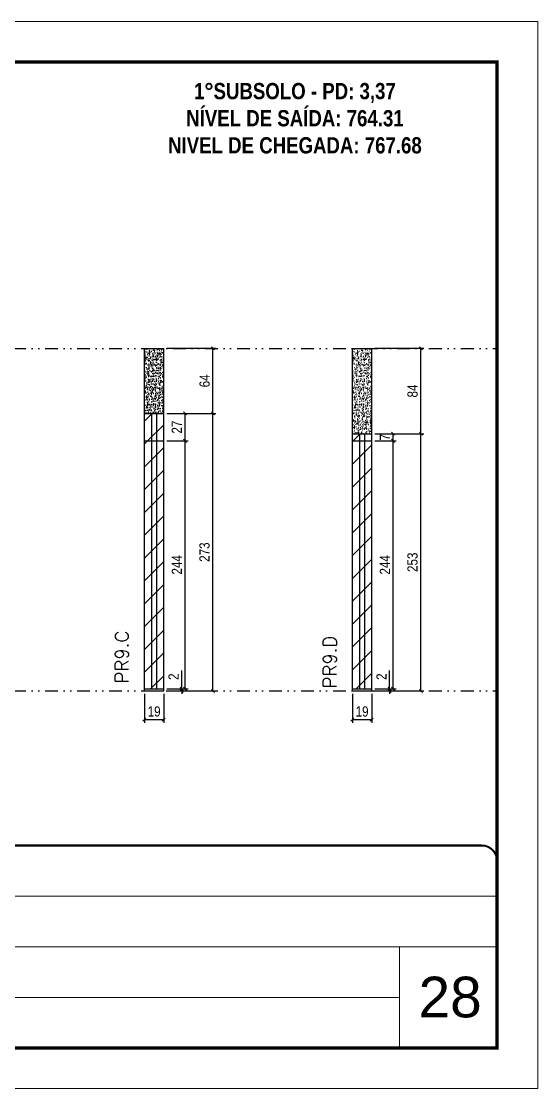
# Model space of a CAD drawing. Extents: x 2949 to 9230, y 1140 to 12527.
# Drawn here: x 8695 to 9203, y 4585 to 5635 of the extents above; entities that cross this region are included whole.
import ezdxf

# ---------------------------------------------------------------- set-up
doc = ezdxf.new("R2010")
doc.units = 0
for name, pattern in [('CONTINUO', [0]), ('DASHED', [0.75, 0.5, -0.25]), ('DIVIDE2', [0.625, 0.25, -0.125, 0, -0.125, 0, -0.125])]:
    doc.linetypes.add(name, pattern=pattern)
for name, color, linetype, lineweight in [('CARIMBO', 255, 'Continuous', 9), ('Folhas', 255, 'Continuous', 9), ('Hachura', 251, 'Continuous', 9), ('SARRAFO DE PRESSAO', 251, 'DASHED', 9), ('Texto Seção', 7, 'Continuous', 15)]:
    doc.layers.add(name, color=color, linetype=linetype, lineweight=lineweight)
for name, color, linetype in [('COTA', 241, 'Continuous'), ('NOMENCLATURA', 7, 'Continuous'), ('Nível', 160, 'Continuous'), ('Painéis', 200, 'Continuous'), ('SARR_2.2x7', 40, 'Continuous')]:
    doc.layers.add(name, color=color, linetype=linetype)
doc.styles.add('ARIAL', font='arial.ttf')
doc.styles.add('COTA TECNICA', font='techl___.ttf', dxfattribs={"height": 10})
doc.styles.add('REGUA-120', font='ROMANS.shx', dxfattribs={"height": 15})
doc.styles.add('ROMANC', font='techb___.ttf', dxfattribs={"height": 2.5})
doc.dimstyles.new('PAINEL', dxfattribs={"dimtxt": 10, "dimasz": 3, "dimexe": 3, "dimexo": 3, "dimgap": 3, "dimtad": 1, "dimdec": 1, "dimzin": 12, "dimdsep": 46, "dimtxsty": 'COTA TECNICA', "dimblk1": 'OBLIQUE', "dimblk2": 'OBLIQUE', "dimsah": 1, "dimcen": 0.9, "dimclrd": 4, "dimclre": 4, "dimclrt": 240, "dimadec": 1, "dimazin": 3, "dimtfac": 1, "dimtdec": 1, "dimtmove": 0, "dimatfit": 3, "dimfxl": 1, "dimtolj": 1, "dimtzin": 12, "dimarcsym": 0})
pattern_1 = [(45, (-126071.967, -22713.47), (-11.2253202, 11.2253202), [])]

# ---------------------------------------------------------------- blocks, each defined once
blk = doc.blocks.new('9999999999')
at = {"color": 30, "linetype": 'CONTINUO'}
for p, q in [((98564.6, 34379.6), (99584, 34379.6)), ((98564.6, 34329.8), (99488, 34329.8)), ((99584, 34329.8), (99488, 34329.8)), ((99488, 34329.8), (99488, 34230.2)), ((98564.6, 34280), (99488, 34280))]:
    blk.add_line(p, q, dxfattribs=at)
at = {"color": 30, "linetype": 'CONTINUO', "const_width": 2}
blk.add_lwpolyline([(99584, 34230.2), (99584, 34414.4, 0.414214), (99569, 34429.4), (98229, 34429.4, 0.414214), (98214, 34414.4), (98214, 34245.2, 0.414214), (98229, 34230.2), (99584, 34230.2)], format="xyb", dxfattribs=at)
at = {"layer": 'Folhas'}
blk.add_lwpolyline([(98139, 34190.2), (99624, 34190.2), (99624, 35240.2), (98139, 35240.2)], close=True, dxfattribs=at)
at = {"layer": 'Folhas', "color": 30, "const_width": 3}
blk.add_lwpolyline([(98214, 34230.2), (99584, 34230.2), (99584, 35200.2), (98214, 35200.2)], close=True, dxfattribs=at)
blk = doc.blocks.new('_Oblique')
at = {"color": 0, "linetype": 'ByBlock', "lineweight": -2}
blk.add_line((-0.5, -0.5), (0.5, 0.5), dxfattribs=at)
blk = doc.blocks.new('*D1952')
at = {"layer": 'COTA', "color": 4, "linetype": 'ByBlock', "lineweight": -2, "transparency": 16777216}
for p, q in [((8837.9, 5249.6), (8858.8, 5249.6)), ((8855.8, 5222.6), (8855.8, 5249.6)), ((8837.9, 5222.6), (8858.8, 5222.6))]:
    blk.add_line(p, q, dxfattribs=at)
at = {"layer": 'Defpoints', "color": 0, "linetype": 'ByBlock', "transparency": 16777216}
for p in [(8834.9, 5249.6), (8855.8, 5249.6), (8834.9, 5222.6)]:
    blk.add_point(p, dxfattribs=at)
at = {"layer": 'COTA', "color": 4, "linetype": 'ByBlock', "lineweight": -2, "transparency": 16777216, "xscale": 3, "yscale": 3, "zscale": 3}
for p, rotation in [((8855.8, 5249.6), 90), ((8855.8, 5222.6), 270)]:
    blk.add_blockref('_Oblique', p, dxfattribs=dict(at, rotation=rotation))
at = {"layer": 'COTA', "color": 240, "linetype": 'ByBlock', "transparency": 16777216, "insert": (8847.7, 5236.1), "char_height": 10, "attachment_point": 5, "rotation": 90, "style": 'COTA TECNICA'}
blk.add_mtext('\\A1;27', dxfattribs=at)
blk = doc.blocks.new('*D1953')
at = {"layer": 'COTA', "color": 4, "linetype": 'ByBlock', "lineweight": -2, "transparency": 16777216}
for p, q in [((8837.9, 5313.6), (8886.2, 5313.6)), ((8883.2, 5249.6), (8883.2, 5313.6)), ((8837.9, 5249.6), (8886.2, 5249.6))]:
    blk.add_line(p, q, dxfattribs=at)
at = {"layer": 'Defpoints', "color": 0, "linetype": 'ByBlock', "transparency": 16777216}
for p in [(8834.9, 5313.6), (8883.2, 5313.6), (8834.9, 5249.6)]:
    blk.add_point(p, dxfattribs=at)
at = {"layer": 'COTA', "color": 4, "linetype": 'ByBlock', "lineweight": -2, "transparency": 16777216, "xscale": 3, "yscale": 3, "zscale": 3}
for p, rotation in [((8883.2, 5313.6), 90), ((8883.2, 5249.6), 270)]:
    blk.add_blockref('_Oblique', p, dxfattribs=dict(at, rotation=rotation))
at = {"layer": 'COTA', "color": 240, "linetype": 'ByBlock', "transparency": 16777216, "insert": (8875.1, 5281.6), "char_height": 10, "attachment_point": 5, "rotation": 90, "style": 'COTA TECNICA'}
blk.add_mtext('\\A1;64', dxfattribs=at)
blk = doc.blocks.new('*D1954')
at = {"layer": 'COTA', "color": 4, "linetype": 'ByBlock', "lineweight": -2, "transparency": 16777216}
for p, q in [((8837.9, 5249.6), (8886.2, 5249.6)), ((8883.2, 4976.6), (8883.2, 5249.6)), ((8837.9, 4976.6), (8886.2, 4976.6))]:
    blk.add_line(p, q, dxfattribs=at)
at = {"layer": 'Defpoints', "color": 0, "linetype": 'ByBlock', "transparency": 16777216}
for p in [(8834.9, 5249.6), (8883.2, 5249.6), (8834.9, 4976.6)]:
    blk.add_point(p, dxfattribs=at)
at = {"layer": 'COTA', "color": 4, "linetype": 'ByBlock', "lineweight": -2, "transparency": 16777216, "xscale": 3, "yscale": 3, "zscale": 3}
for p, rotation in [((8883.2, 5249.6), 90), ((8883.2, 4976.6), 270)]:
    blk.add_blockref('_Oblique', p, dxfattribs=dict(at, rotation=rotation))
at = {"layer": 'COTA', "color": 240, "linetype": 'ByBlock', "transparency": 16777216, "insert": (8875, 5113.1), "char_height": 10, "attachment_point": 5, "rotation": 90, "style": 'COTA TECNICA'}
blk.add_mtext('\\A1;273', dxfattribs=at)
blk = doc.blocks.new('*D1955')
at = {"layer": 'COTA', "color": 4, "linetype": 'ByBlock', "lineweight": -2, "transparency": 16777216}
for p, q in [((8815.9, 4973.6), (8815.9, 4945.2)), ((8834.9, 4973.6), (8834.9, 4945.2)), ((8834.9, 4948.2), (8815.9, 4948.2))]:
    blk.add_line(p, q, dxfattribs=at)
at = {"layer": 'Defpoints', "color": 0, "linetype": 'ByBlock', "transparency": 16777216}
for p in [(8815.9, 4976.6), (8834.9, 4976.6), (8815.9, 4948.2)]:
    blk.add_point(p, dxfattribs=at)
at = {"layer": 'COTA', "color": 4, "linetype": 'ByBlock', "lineweight": -2, "transparency": 16777216, "xscale": 3, "yscale": 3, "zscale": 3, "rotation": 180}
blk.add_blockref('_Oblique', (8815.9, 4948.2), dxfattribs=at)
at = {"layer": 'COTA', "color": 4, "linetype": 'ByBlock', "lineweight": -2, "transparency": 16777216, "xscale": 3, "yscale": 3, "zscale": 3}
blk.add_blockref('_Oblique', (8834.9, 4948.2), dxfattribs=at)
at = {"layer": 'COTA', "color": 240, "linetype": 'ByBlock', "transparency": 16777216, "insert": (8825.4, 4956.3), "char_height": 10, "attachment_point": 5, "style": 'COTA TECNICA'}
blk.add_mtext('\\A1;19', dxfattribs=at)
blk = doc.blocks.new('*D2104')
at = {"layer": 'COTA', "color": 4, "linetype": 'ByBlock', "lineweight": -2, "transparency": 16777216}
for p, q in [((8852.5, 4978.6), (8852.5, 4996.7)), ((8837.9, 4978.6), (8855.5, 4978.6)), ((8852.5, 4976.6), (8852.5, 4978.6)), ((8837.9, 4976.6), (8855.5, 4976.6)), ((8852.5, 4976.6), (8852.5, 4973.6))]:
    blk.add_line(p, q, dxfattribs=at)
at = {"layer": 'Defpoints', "color": 0, "linetype": 'ByBlock', "transparency": 16777216}
for p in [(8834.9, 4978.6), (8852.5, 4978.6), (8834.9, 4976.6)]:
    blk.add_point(p, dxfattribs=at)
at = {"layer": 'COTA', "color": 4, "linetype": 'ByBlock', "lineweight": -2, "transparency": 16777216, "xscale": 3, "yscale": 3, "zscale": 3}
for p, rotation in [((8852.5, 4978.6), 270), ((8852.5, 4976.6), 90)]:
    blk.add_blockref('_Oblique', p, dxfattribs=dict(at, rotation=rotation))
at = {"layer": 'COTA', "color": 240, "linetype": 'ByBlock', "transparency": 16777216, "insert": (8844.5, 4990.6), "char_height": 10, "attachment_point": 5, "rotation": 90, "style": 'COTA TECNICA'}
blk.add_mtext('\\A1;2', dxfattribs=at)
blk = doc.blocks.new('*D2105')
at = {"layer": 'COTA', "color": 4, "linetype": 'ByBlock', "lineweight": -2, "transparency": 16777216}
for p, q in [((8837.9, 5222.6), (8858.8, 5222.6)), ((8855.8, 4978.6), (8855.8, 5222.6)), ((8837.9, 4978.6), (8858.8, 4978.6))]:
    blk.add_line(p, q, dxfattribs=at)
at = {"layer": 'Defpoints', "color": 0, "linetype": 'ByBlock', "transparency": 16777216}
for p in [(8834.9, 5222.6), (8855.8, 5222.6), (8834.9, 4978.6)]:
    blk.add_point(p, dxfattribs=at)
at = {"layer": 'COTA', "color": 4, "linetype": 'ByBlock', "lineweight": -2, "transparency": 16777216, "xscale": 3, "yscale": 3, "zscale": 3}
for p, rotation in [((8855.8, 5222.6), 90), ((8855.8, 4978.6), 270)]:
    blk.add_blockref('_Oblique', p, dxfattribs=dict(at, rotation=rotation))
at = {"layer": 'COTA', "color": 240, "linetype": 'ByBlock', "transparency": 16777216, "insert": (8847.7, 5100.6), "char_height": 10, "attachment_point": 5, "rotation": 90, "style": 'COTA TECNICA'}
blk.add_mtext('\\A1;244', dxfattribs=at)
blk = doc.blocks.new('*D2106')
at = {"layer": 'COTA', "color": 4, "linetype": 'ByBlock', "lineweight": -2, "transparency": 16777216}
for p, q in [((9042.4, 5229.6), (9063.4, 5229.6)), ((9060.4, 5222.6), (9060.4, 5229.6)), ((9042.4, 5222.6), (9063.4, 5222.6))]:
    blk.add_line(p, q, dxfattribs=at)
at = {"layer": 'Defpoints', "color": 0, "linetype": 'ByBlock', "transparency": 16777216}
for p in [(9039.4, 5229.6), (9060.4, 5229.6), (9039.4, 5222.6)]:
    blk.add_point(p, dxfattribs=at)
at = {"layer": 'COTA', "color": 4, "linetype": 'ByBlock', "lineweight": -2, "transparency": 16777216, "xscale": 3, "yscale": 3, "zscale": 3}
for p, rotation in [((9060.4, 5229.6), 90), ((9060.4, 5222.6), 270)]:
    blk.add_blockref('_Oblique', p, dxfattribs=dict(at, rotation=rotation))
at = {"layer": 'COTA', "color": 240, "linetype": 'ByBlock', "transparency": 16777216, "insert": (9052.3, 5226.1), "char_height": 10, "attachment_point": 5, "rotation": 90, "style": 'COTA TECNICA'}
blk.add_mtext('\\A1;7', dxfattribs=at)
blk = doc.blocks.new('*D2107')
at = {"layer": 'COTA', "color": 4, "linetype": 'ByBlock', "lineweight": -2, "transparency": 16777216}
for p, q in [((9042.4, 5313.6), (9090.7, 5313.6)), ((9087.7, 5229.6), (9087.7, 5313.6)), ((9042.4, 5229.6), (9090.7, 5229.6))]:
    blk.add_line(p, q, dxfattribs=at)
at = {"layer": 'Defpoints', "color": 0, "linetype": 'ByBlock', "transparency": 16777216}
for p in [(9039.4, 5313.6), (9087.7, 5313.6), (9039.4, 5229.6)]:
    blk.add_point(p, dxfattribs=at)
at = {"layer": 'COTA', "color": 4, "linetype": 'ByBlock', "lineweight": -2, "transparency": 16777216, "xscale": 3, "yscale": 3, "zscale": 3}
for p, rotation in [((9087.7, 5313.6), 90), ((9087.7, 5229.6), 270)]:
    blk.add_blockref('_Oblique', p, dxfattribs=dict(at, rotation=rotation))
at = {"layer": 'COTA', "color": 240, "linetype": 'ByBlock', "transparency": 16777216, "insert": (9079.6, 5271.6), "char_height": 10, "attachment_point": 5, "rotation": 90, "style": 'COTA TECNICA'}
blk.add_mtext('\\A1;84', dxfattribs=at)
blk = doc.blocks.new('*D2108')
at = {"layer": 'COTA', "color": 4, "linetype": 'ByBlock', "lineweight": -2, "transparency": 16777216}
for p, q in [((9042.4, 5229.6), (9090.7, 5229.6)), ((9087.7, 4976.6), (9087.7, 5229.6)), ((9042.4, 4976.6), (9090.7, 4976.6))]:
    blk.add_line(p, q, dxfattribs=at)
at = {"layer": 'Defpoints', "color": 0, "linetype": 'ByBlock', "transparency": 16777216}
for p in [(9039.4, 5229.6), (9087.7, 5229.6), (9039.4, 4976.6)]:
    blk.add_point(p, dxfattribs=at)
at = {"layer": 'COTA', "color": 4, "linetype": 'ByBlock', "lineweight": -2, "transparency": 16777216, "xscale": 3, "yscale": 3, "zscale": 3}
for p, rotation in [((9087.7, 5229.6), 90), ((9087.7, 4976.6), 270)]:
    blk.add_blockref('_Oblique', p, dxfattribs=dict(at, rotation=rotation))
at = {"layer": 'COTA', "color": 240, "linetype": 'ByBlock', "transparency": 16777216, "insert": (9079.5, 5103.1), "char_height": 10, "attachment_point": 5, "rotation": 90, "style": 'COTA TECNICA'}
blk.add_mtext('\\A1;253', dxfattribs=at)
blk = doc.blocks.new('*D2109')
at = {"layer": 'COTA', "color": 4, "linetype": 'ByBlock', "lineweight": -2, "transparency": 16777216}
for p, q in [((9020.4, 4973.6), (9020.4, 4945.2)), ((9039.4, 4973.6), (9039.4, 4945.2)), ((9039.4, 4948.2), (9020.4, 4948.2))]:
    blk.add_line(p, q, dxfattribs=at)
at = {"layer": 'Defpoints', "color": 0, "linetype": 'ByBlock', "transparency": 16777216}
for p in [(9020.4, 4976.6), (9039.4, 4976.6), (9020.4, 4948.2)]:
    blk.add_point(p, dxfattribs=at)
at = {"layer": 'COTA', "color": 4, "linetype": 'ByBlock', "lineweight": -2, "transparency": 16777216, "xscale": 3, "yscale": 3, "zscale": 3, "rotation": 180}
blk.add_blockref('_Oblique', (9020.4, 4948.2), dxfattribs=at)
at = {"layer": 'COTA', "color": 4, "linetype": 'ByBlock', "lineweight": -2, "transparency": 16777216, "xscale": 3, "yscale": 3, "zscale": 3}
blk.add_blockref('_Oblique', (9039.4, 4948.2), dxfattribs=at)
at = {"layer": 'COTA', "color": 240, "linetype": 'ByBlock', "transparency": 16777216, "insert": (9029.9, 4956.3), "char_height": 10, "attachment_point": 5, "style": 'COTA TECNICA'}
blk.add_mtext('\\A1;19', dxfattribs=at)
blk = doc.blocks.new('*D2110')
at = {"layer": 'COTA', "color": 4, "linetype": 'ByBlock', "lineweight": -2, "transparency": 16777216}
for p, q in [((9057, 4978.6), (9057, 4996.7)), ((9042.4, 4978.6), (9060, 4978.6)), ((9057, 4976.6), (9057, 4978.6)), ((9042.4, 4976.6), (9060, 4976.6)), ((9057, 4976.6), (9057, 4973.6))]:
    blk.add_line(p, q, dxfattribs=at)
at = {"layer": 'Defpoints', "color": 0, "linetype": 'ByBlock', "transparency": 16777216}
for p in [(9039.4, 4978.6), (9057, 4978.6), (9039.4, 4976.6)]:
    blk.add_point(p, dxfattribs=at)
at = {"layer": 'COTA', "color": 4, "linetype": 'ByBlock', "lineweight": -2, "transparency": 16777216, "xscale": 3, "yscale": 3, "zscale": 3}
for p, rotation in [((9057, 4978.6), 270), ((9057, 4976.6), 90)]:
    blk.add_blockref('_Oblique', p, dxfattribs=dict(at, rotation=rotation))
at = {"layer": 'COTA', "color": 240, "linetype": 'ByBlock', "transparency": 16777216, "insert": (9049, 4990.6), "char_height": 10, "attachment_point": 5, "rotation": 90, "style": 'COTA TECNICA'}
blk.add_mtext('\\A1;2', dxfattribs=at)
blk = doc.blocks.new('*D2111')
at = {"layer": 'COTA', "color": 4, "linetype": 'ByBlock', "lineweight": -2, "transparency": 16777216}
for p, q in [((9042.4, 5222.6), (9063.4, 5222.6)), ((9060.4, 4978.6), (9060.4, 5222.6)), ((9042.4, 4978.6), (9063.4, 4978.6))]:
    blk.add_line(p, q, dxfattribs=at)
at = {"layer": 'Defpoints', "color": 0, "linetype": 'ByBlock', "transparency": 16777216}
for p in [(9039.4, 5222.6), (9060.4, 5222.6), (9039.4, 4978.6)]:
    blk.add_point(p, dxfattribs=at)
at = {"layer": 'COTA', "color": 4, "linetype": 'ByBlock', "lineweight": -2, "transparency": 16777216, "xscale": 3, "yscale": 3, "zscale": 3}
for p, rotation in [((9060.4, 5222.6), 90), ((9060.4, 4978.6), 270)]:
    blk.add_blockref('_Oblique', p, dxfattribs=dict(at, rotation=rotation))
at = {"layer": 'COTA', "color": 240, "linetype": 'ByBlock', "transparency": 16777216, "insert": (9052.3, 5100.6), "char_height": 10, "attachment_point": 5, "rotation": 90, "style": 'COTA TECNICA'}
blk.add_mtext('\\A1;244', dxfattribs=at)

msp = doc.modelspace()

# ---------------------------------------------------------------- hatches: boundary and pattern name
at = {"layer": 'COTA', "linetype": 'ByBlock'}
h = msp.add_hatch(dxfattribs=at)
h.set_pattern_fill('AR-CONC', color=256, scale=0.03)
h.set_pattern_definition([(50, (-123800.289, -25212.7654), (5.46554007, -0.47817257), [0.5715, -6.2865]), (355, (-123800.289, -25212.7654), (-1.05730264, 5.73170536), [0.4572, -5.02921753]), (100.4514447, (-123799.8335, -25212.805), (4.40823741, 5.25353256), [0.48570026, -5.34270734]), (46.1842, (-123800.289, -25211.2414), (8.13237123, -1.26126984), [0.85725, -9.42975]), (96.6355576, (-123799.611, -25211.3465), (7.122124, 7.42278374), [0.7285507, -8.01406824]), (351.184151, (-123800.289, -25211.241), (7.122124, 7.42278374), [0.685799, -7.54379196]), (21, (-123799.527, -25211.6224), (4.54843174, -3.06795595), [0.5715, -6.2865]), (326, (-123799.527, -25211.6224), (1.85406085, 5.52563898), [0.4572, -5.0292]), (71.451445, (-123799.148, -25211.878), (6.40249258, 2.45768307), [0.48570026, -5.34269813]), (37.5, (-123800.289, -25212.7654), (0.092658098, 2.536651166), [0, -4.96824, 0, -5.1054, 0, -5.04825]), (7.5, (-123800.289, -25212.7654), (2.004589875, 3.005417245), [0, -2.91084, 0, -4.85394, 0, -1.92405]), (327.5, (-123801.9882, -25212.7654), (4.067717855, -0.17186232), [0, -1.905, 0, -5.9436, 0, -7.8867]), (317.5, (-123802.7502, -25212.7654), (4.44387544, 0.76279473), [0, -2.4765, 0, -3.94716, 0, -5.6007])])
h.paths.add_polyline_path([(8815.85, 5249.57), (8834.85, 5249.57), (8834.85, 5313.57), (8815.85, 5313.57)])
h = msp.add_hatch(dxfattribs=at)
h.set_pattern_fill('AR-CONC', color=256, scale=0.03)
h.set_pattern_definition([(50, (-123595.746, -25212.7654), (5.46554007, -0.47817257), [0.5715, -6.2865]), (355, (-123595.746, -25212.7654), (-1.05730264, 5.73170536), [0.4572, -5.02921753]), (100.4514447, (-123595.291, -25212.805), (4.40823741, 5.25353256), [0.48570026, -5.34270734]), (46.1842, (-123595.746, -25211.2414), (8.13237123, -1.26126984), [0.85725, -9.42975]), (96.6355576, (-123595.0685, -25211.3465), (7.122124, 7.42278374), [0.7285507, -8.01406824]), (351.184151, (-123595.746, -25211.241), (7.122124, 7.42278374), [0.685799, -7.54379196]), (21, (-123594.984, -25211.6224), (4.54843174, -3.06795595), [0.5715, -6.2865]), (326, (-123594.984, -25211.6224), (1.85406085, 5.52563898), [0.4572, -5.0292]), (71.451445, (-123594.605, -25211.878), (6.40249258, 2.45768307), [0.48570026, -5.34269813]), (37.5, (-123595.7462, -25212.7654), (0.092658098, 2.536651166), [0, -4.96824, 0, -5.1054, 0, -5.04825]), (7.5, (-123595.7462, -25212.7654), (2.004589875, 3.005417245), [0, -2.91084, 0, -4.85394, 0, -1.92405]), (327.5, (-123597.4455, -25212.7654), (4.067717855, -0.17186232), [0, -1.905, 0, -5.9436, 0, -7.8867]), (317.5, (-123598.2075, -25212.7654), (4.44387544, 0.76279473), [0, -2.4765, 0, -3.94716, 0, -5.6007])])
h.paths.add_polyline_path([(9020.39, 5229.57), (9039.39, 5229.57), (9039.39, 5313.57), (9020.39, 5313.57)])
at = {"layer": 'Hachura', "linetype": 'ByBlock'}
h = msp.add_hatch(dxfattribs=at)
h.set_pattern_fill('ANSI31', color=256, scale=5)
h.set_pattern_definition(pattern_1)
h.paths.add_polyline_path([(8834.85, 5249.57), (8815.85, 5249.57), (8815.85, 5222.57), (8834.85, 5222.57)])
h = msp.add_hatch(dxfattribs=at)
h.set_pattern_fill('ANSI31', color=256, scale=5)
h.set_pattern_definition(pattern_1)
h.paths.add_polyline_path([(9039.39, 5229.57), (9020.39, 5229.57), (9020.39, 5222.57), (9039.39, 5222.57)])
h = msp.add_hatch(dxfattribs=at)
h.set_pattern_fill('ANSI31', color=256, scale=5)
h.set_pattern_definition(pattern_1)
h.paths.add_polyline_path([(8834.85, 5222.57), (8815.85, 5222.57), (8815.85, 4978.57), (8834.85, 4978.57)])
h = msp.add_hatch(dxfattribs=at)
h.set_pattern_fill('ANSI31', color=256, scale=5)
h.set_pattern_definition(pattern_1)
h.paths.add_polyline_path([(9039.39, 5222.57), (9020.39, 5222.57), (9020.39, 4978.57), (9039.39, 4978.57)])

# ---------------------------------------------------------------- linework, layer by layer
at = {"layer": 'COTA', "linetype": 'ByBlock'}
for p, q in [((8815.85, 5249.57), (8815.85, 5313.57)), ((8815.85, 5313.57), (8834.85, 5313.57)), ((8834.85, 5249.57), (8834.85, 5313.57)), ((9020.39, 5229.57), (9020.39, 5313.57)), ((9020.39, 5313.57), (9039.39, 5313.57)), ((9039.39, 5229.57), (9039.39, 5313.57))]:
    msp.add_line(p, q, dxfattribs=at)
at = {"layer": 'Nível', "color": 4, "linetype": 'DIVIDE2', "ltscale": 50}
for p, q in [((8152.19, 5313.57), (9162.53, 5313.57)), ((8152.19, 4976.57), (9162.53, 4976.57))]:
    msp.add_line(p, q, dxfattribs=at)
at = {"layer": 'Painéis', "linetype": 'ByBlock'}
for p, q in [((8815.85, 4976.57), (8815.85, 5249.57)), ((8815.85, 5249.57), (8834.85, 5249.57)), ((8834.85, 4976.57), (8834.85, 5249.57)), ((9020.39, 4976.57), (9020.39, 5229.57)), ((9020.39, 5229.57), (9039.39, 5229.57)), ((9039.39, 4976.57), (9039.39, 5229.57)), ((8815.85, 5222.57), (8834.85, 5222.57)), ((9020.39, 5222.57), (9039.39, 5222.57)), ((8815.85, 4978.57), (8834.85, 4978.57)), ((9020.39, 4978.57), (9039.39, 4978.57)), ((8815.85, 4976.57), (8834.85, 4976.57)), ((8815.85, 4976.57), (8834.85, 4976.57)), ((9020.39, 4976.57), (9039.39, 4976.57)), ((9020.39, 4976.57), (9039.39, 4976.57))]:
    msp.add_line(p, q, dxfattribs=at)
at = {"layer": 'SARR_2.2x7'}
for p, q in [((8822.85, 5249.57), (8822.85, 4978.57)), ((8827.85, 5249.57), (8827.85, 4978.57)), ((9027.39, 5229.57), (9027.39, 4978.57)), ((9032.39, 5229.57), (9032.39, 4978.57))]:
    msp.add_line(p, q, dxfattribs=at)

# ---------------------------------------------------------------- block references
at = {"layer": 'SARRAFO DE PRESSAO', "color": 6, "linetype": 'ByBlock'}
msp.add_blockref('9999999999', (-90421.44, -29604.92), dxfattribs=at)

# ---------------------------------------------------------------- texts
at = {"layer": 'CARIMBO', "style": 'ARIAL'}
msp.add_text('28', height=40, dxfattribs=at).set_placement((9085.39, 4655.43))
at = {"layer": 'NOMENCLATURA', "color": 2, "insert": (8963.86, 5601.34), "char_height": 16, "attachment_point": 2, "style": 'ROMANC'}
msp.add_mtext_dynamic_manual_height_columns('\\P1°SUBSOLO - PD: 3,37\\PNÍVEL DE SAÍDA: 764.31\\PNIVEL DE CHEGADA: 767.68', width=300.2766, gutter_width=1, heights=[0], dxfattribs=at)
at = {"layer": 'Texto Seção', "style": 'REGUA-120'}
for s, p in [('PR9.C', (8800.2, 4984.04)), ('PR9.D', (9004.74, 4979.1))]:
    msp.add_text(s, height=13, rotation=90, dxfattribs=at).set_placement(p)

# ---------------------------------------------------------------- dimensions: what is measured, and where the dimension line sits
at = {"layer": 'COTA', "linetype": 'ByBlock'}
for base, p1, p2, picture, middle in [((8883.18, 5313.57), (8834.85, 5249.57), (8834.85, 5313.57), '*D1953', (8875.08, 5281.57)), ((9087.72, 5313.57), (9039.39, 5229.57), (9039.39, 5313.57), '*D2107', (9079.63, 5271.57)), ((8855.82, 5249.57), (8834.85, 5222.57), (8834.85, 5249.57), '*D1952', (8847.75, 5236.07))]:
    dim = msp.add_linear_dim(base=base, p1=p1, p2=p2, angle=90, dimstyle='PAINEL', override={"dimtmove": 1}, dxfattribs=at)
    dim.commit()
    dim.dimension.update_dxf_attribs({"geometry": picture, "text_midpoint": middle})
for base, p1, p2, picture, middle in [((8883.18, 5249.57), (8834.85, 4976.57), (8834.85, 5249.57), '*D1954', (8874.96, 5113.07)), ((9087.72, 5229.57), (9039.39, 4976.57), (9039.39, 5229.57), '*D2108', (9079.5, 5103.07)), ((8855.82, 5222.57), (8834.85, 4978.57), (8834.85, 5222.57), '*D2105', (8847.75, 5100.57)), ((9060.37, 5222.57), (9039.39, 4978.57), (9039.39, 5222.57), '*D2111', (9052.29, 5100.57)), ((8852.47, 4978.57), (8834.85, 4976.57), (8834.85, 4978.57), '*D2104', (8844.47, 4990.62)), ((9057.01, 4978.57), (9039.39, 4976.57), (9039.39, 4978.57), '*D2110', (9049.01, 4990.62))]:
    dim = msp.add_linear_dim(base=base, p1=p1, p2=p2, angle=90, dimstyle='PAINEL', dxfattribs=at)
    dim.commit()
    dim.dimension.update_dxf_attribs({"geometry": picture, "text_midpoint": middle})
dim = msp.add_linear_dim(base=(9060.37, 5229.57), p1=(9039.39, 5222.57), p2=(9039.39, 5229.57), angle=90, dimstyle='PAINEL', override={"dimtmove": 1}, dxfattribs=at)
dim.commit()
dim.dimension.update_dxf_attribs({"geometry": '*D2106', "text_midpoint": (9060.37, 5226.07), "dimtype": 160})
for base, p1, p2, picture, middle in [((8815.85, 4948.21), (8834.85, 4976.57), (8815.85, 4976.57), '*D1955', (8825.35, 4956.3)), ((9020.39, 4948.21), (9039.39, 4976.57), (9020.39, 4976.57), '*D2109', (9029.89, 4956.3))]:
    dim = msp.add_linear_dim(base=base, p1=p1, p2=p2, dimstyle='PAINEL', dxfattribs=at)
    dim.commit()
    dim.dimension.update_dxf_attribs({"geometry": picture, "text_midpoint": middle})

doc.saveas('drawing.dxf')
